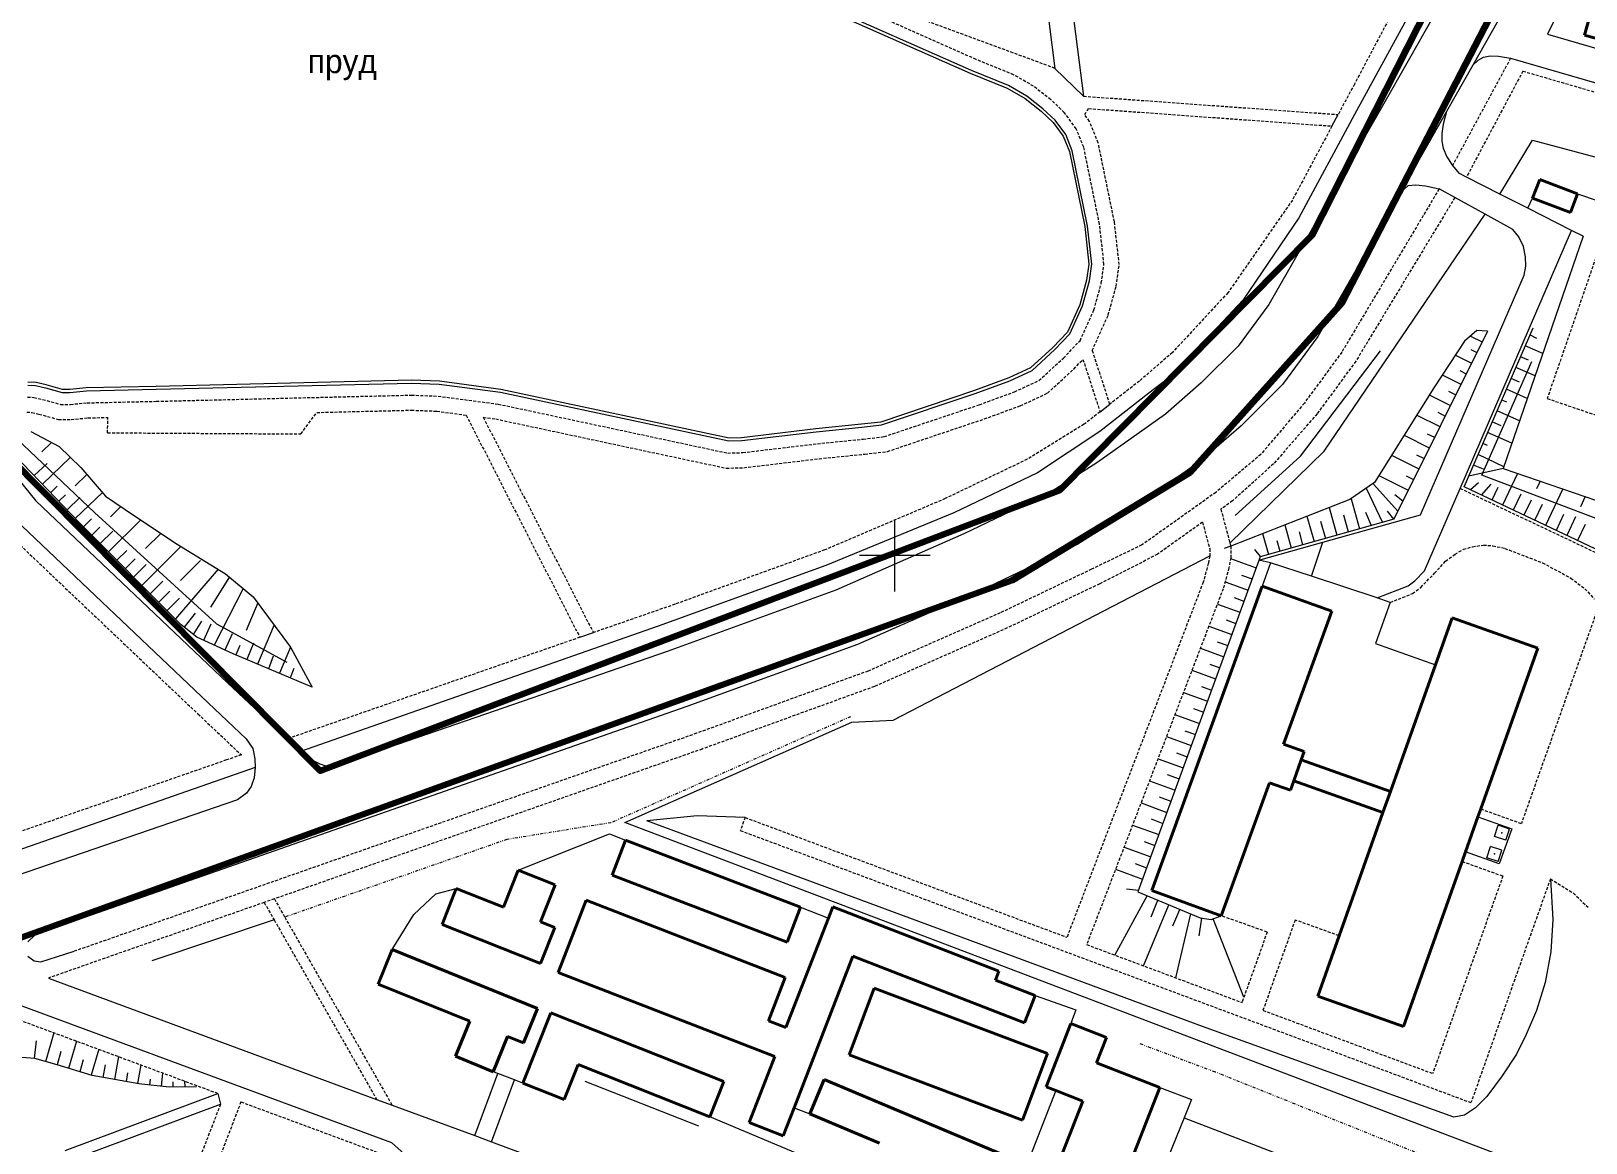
# Model space of a CAD drawing. Extents: x 1000 to 4000, y -5000 to -1000.
# Drawn here: x 2054 to 2316.8, y -3699.3 to -3511.3 of the extents above; entities that cross this region are included whole.
import ezdxf
from ezdxf.enums import TextEntityAlignment as Align

# ---------------------------------------------------------------- set-up
doc = ezdxf.new("R2010")
doc.units = 0
doc.header["$MEASUREMENT"] = 0
doc.linetypes.add('DASHED', pattern=[0.75, 0.5, -0.25])
doc.linetypes.add('DIVIDE', pattern=[1.25, 0.5, -0.25, 0, -0.25, 0, -0.25])
for name, color, linetype in [('1', 7, 'CONTINUOUS'), ('11', 7, 'CONTINUOUS'), ('24', 7, 'CONTINUOUS'), ('30', 7, 'CONTINUOUS'), ('32', 7, 'CONTINUOUS'), ('34', 7, 'CONTINUOUS'), ('37', 7, 'CONTINUOUS'), ('40', 7, 'CONTINUOUS'), ('6', 7, 'CONTINUOUS'), ('7', 7, 'CONTINUOUS'), ('границы команд_1', 10, 'CONTINUOUS')]:
    doc.layers.add(name, color=color, linetype=linetype)
doc.styles.get("Standard").update_dxf_attribs({"font": 'txt', "height": 0.2})

msp = doc.modelspace()

# ---------------------------------------------------------------- linework, layer by layer
at = {"layer": '1', "color": 253, "linetype": 'Continuous', "lineweight": 0}
for p, q in [((2200, -3606.06), (2200, -3594.02)), ((2205.96, -3600), (2194.04, -3600))]:
    msp.add_line(p, q, dxfattribs=at)
at = {"layer": '11', "color": 253, "linetype": 'Continuous', "lineweight": 0}
for p, q in [((2302.28, -3538.9), (2307.8, -3529.78)), ((2307.8, -3529.78), (2350.06, -3541.11)), ((2272.58, -3582.37), (2299.78, -3542.31)), ((2256.64, -3597.9), (2272.58, -3582.37)), ((2199.73, -3627.84), (2253.22, -3600.05)), ((2154.41, -3645.11), (2192.72, -3628.15)), ((2192.72, -3628.15), (2199.73, -3627.84)), ((2318.65, -3707.59), (2154.41, -3645.11)), ((2136.36, -3653.22), (2151.8, -3647.03)), ((2151.8, -3647.03), (2154.51, -3648.1)), ((2118.71, -3660.67), (2122.44, -3657.21)), ((2122.44, -3657.21), (2125.91, -3656.28)), ((2184.09, -3659.46), (2188.8, -3661.33)), ((2115.09, -3666.62), (2118.71, -3660.67)), ((2223.71, -3674.37), (2230.59, -3676.82)), ((2230.59, -3676.82), (2229.76, -3679.12)), ((2132.91, -3687.55), (2132.16, -3687.26)), ((2135.72, -3688.66), (2132.91, -3687.55)), ((2137.17, -3689.23), (2135.72, -3688.66)), ((2244.8, -3689.93), (2250.14, -3691.98)), ((2250.14, -3691.98), (2248.89, -3695.05)), ((2194.72, -3705.79), (2168.75, -3694.87)), ((2248.89, -3695.05), (2240.07, -3716.84))]:
    msp.add_line(p, q, dxfattribs=at)
msp.add_point((2253.21, -3600.13), dxfattribs=at)
at = {"layer": '24', "color": 253, "linetype": 'Continuous', "lineweight": 0}
for p, q in [((2216.1, -3433.05), (2227.08, -3517.64)), ((2226.99, -3484.44), (2231.91, -3522.35)), ((2322.71, -3486.38), (2310.31, -3511.87)), ((2290.9, -3501.3), (2277.69, -3525.47)), ((2294.25, -3503.14), (2283.72, -3521.72)), ((2302.94, -3507.84), (2297.71, -3517.08)), ((2310.31, -3511.87), (2358.2, -3525.78)), ((2299.48, -3515.75), (2300.6, -3515.53)), ((2300.6, -3515.53), (2302.04, -3515.56)), ((2302.04, -3515.56), (2304.06, -3515.94)), ((2227.08, -3517.64), (2231.91, -3522.35)), ((2297.71, -3517.08), (2293.25, -3524.96)), ((2297.71, -3517.08), (2298.57, -3516.28)), ((2298.57, -3516.28), (2299.48, -3515.75)), ((2304.06, -3515.94), (2356.64, -3531.21)), ((2283.72, -3521.72), (2263.2, -3557.57)), ((2277.69, -3525.47), (2268.28, -3542.92)), ((2273.89, -3527.4), (2274.93, -3525.45)), ((2293.25, -3524.96), (2292.31, -3526.61)), ((2293.25, -3524.96), (2292.68, -3527.09)), ((2292.31, -3526.61), (2285.39, -3538.71)), ((2292.68, -3527.09), (2292.47, -3528.65)), ((2292.47, -3528.65), (2292.47, -3529.96)), ((2292.47, -3529.96), (2292.68, -3531.14)), ((2292.68, -3531.14), (2293.3, -3532.62)), ((2293.3, -3532.62), (2294.13, -3533.9)), ((2294.13, -3533.9), (2294.26, -3534.07)), ((2294.26, -3534.07), (2295.34, -3535.38)), ((2296.62, -3536.03), (2295.34, -3535.38)), ((2302.28, -3538.9), (2296.62, -3536.03)), ((2285.39, -3538.71), (2271.5, -3562.97)), ((2285.39, -3538.71), (2286.79, -3537.43)), ((2286.79, -3537.43), (2288.07, -3537.32)), ((2288.07, -3537.32), (2289.7, -3537.53)), ((2289.7, -3537.53), (2291.99, -3538.03)), ((2294.65, -3539.49), (2291.99, -3538.03)), ((2306.96, -3541.27), (2302.28, -3538.9)), ((2315.4, -3538.86), (2340.53, -3547.51)), ((2299.78, -3542.31), (2294.65, -3539.49)), ((2306.96, -3541.27), (2307.8, -3539.61)), ((2314.38, -3545.04), (2306.96, -3541.27)), ((2016.85, -3543.97), (2054.84, -3590.74)), ((2268.28, -3542.92), (2258.87, -3556.78)), ((2304.46, -3544.88), (2299.78, -3542.31)), ((2295.55, -3588.65), (2314.38, -3545.04)), ((2316.34, -3546.03), (2302.82, -3585.27)), ((2305.44, -3546.12), (2304.46, -3544.88)), ((2306.27, -3547.77), (2305.44, -3546.12)), ((2316.34, -3546.03), (2314.38, -3545.04)), ((2306.58, -3549.53), (2306.27, -3547.77)), ((2306.63, -3551.08), (2306.58, -3549.53)), ((2306.37, -3552.63), (2306.63, -3551.08)), ((2288.84, -3593.11), (2306.37, -3552.63)), ((2258.87, -3556.78), (2247.01, -3569.48)), ((2263.2, -3557.57), (2258.02, -3564.61)), ((2258.02, -3564.61), (2251.81, -3570.81)), ((2271.5, -3562.97), (2265.54, -3571.07)), ((2247.01, -3569.48), (2242.94, -3572.54)), ((2242.94, -3572.54), (2234.68, -3579.05)), ((2251.81, -3570.81), (2245.74, -3576.09)), ((2265.54, -3571.07), (2258.55, -3578.05)), ((2234.69, -3575.71), (2236.32, -3574.44)), ((2245.74, -3576.09), (2234.14, -3584.35)), ((2258.55, -3578.05), (2251.86, -3583.86)), ((2234.68, -3579.05), (2224.11, -3586.02)), ((2251.86, -3583.86), (2239.65, -3592.56)), ((2224.11, -3586.02), (2209.99, -3592.77)), ((2234.14, -3584.35), (2226.13, -3589.42)), ((2302.82, -3585.27), (2323.9, -3592.53)), ((2289.54, -3602.58), (2295.55, -3588.65)), ((2054.84, -3590.74), (2087.24, -3621.5)), ((2226.13, -3589.42), (2211.7, -3596.32)), ((2051.38, -3593.94), (2084, -3624.92)), ((2209.99, -3592.77), (2188.34, -3601.67)), ((2239.65, -3592.56), (2230.92, -3598.08)), ((2272.32, -3597.75), (2288.84, -3593.11)), ((2211.7, -3596.32), (2190.02, -3605.86)), ((2230.92, -3598.08), (2215.82, -3605.3)), ((2261.55, -3600.78), (2272.32, -3597.75)), ((2270.41, -3603.5), (2272.32, -3597.75)), ((2188.34, -3601.67), (2160.04, -3611.95)), ((2263.49, -3601.21), (2261.55, -3600.78)), ((2263.49, -3601.21), (2262.09, -3605.17)), ((2270.41, -3603.5), (2263.49, -3601.21)), ((2281.52, -3607.18), (2270.41, -3603.5)), ((2286.77, -3605.11), (2287.89, -3604.26)), ((2287.89, -3604.26), (2289.54, -3602.58)), ((2190.02, -3605.86), (2161.56, -3616.2)), ((2215.82, -3605.3), (2193.7, -3615.04)), ((2281.52, -3607.18), (2286.77, -3605.11)), ((2283.74, -3607.92), (2281.52, -3607.18)), ((2283.74, -3607.92), (2281.27, -3614.86)), ((2160.04, -3611.95), (2099.57, -3633.14)), ((2146.79, -3613.83), (2149.07, -3613.03)), ((2193.7, -3615.04), (2164.88, -3625.51)), ((2281.27, -3614.86), (2291.39, -3618.46)), ((2161.56, -3616.2), (2104.73, -3635.82)), ((2087.24, -3621.5), (2097.32, -3631.01)), ((2164.88, -3625.51), (2055.37, -3663.88)), ((2084, -3624.92), (2090.42, -3630.97)), ((2090.42, -3630.97), (2091.5, -3632.64)), ((2097.32, -3631.01), (2099.57, -3633.14)), ((2091.5, -3632.64), (2091.85, -3634.35)), ((2099.57, -3633.14), (2100.5, -3634.01)), ((2091.91, -3635.82), (2050.35, -3650.38)), ((2091.91, -3635.82), (2091.76, -3637.58)), ((2091.85, -3634.35), (2091.91, -3635.82)), ((2100.5, -3634.01), (2102.82, -3635.22)), ((2102.82, -3635.22), (2104.73, -3635.82)), ((2091.24, -3639.06), (2090.43, -3640.19)), ((2091.76, -3637.58), (2091.24, -3639.06)), ((2088.92, -3641.28), (2051.53, -3654.18)), ((2090.43, -3640.19), (2088.92, -3641.28)), ((2054.74, -3664.14), (2053.47, -3665.33)), ((2055.37, -3663.88), (2054.74, -3664.14)), ((2053.51, -3667.74), (2054.57, -3668.52)), ((2055.72, -3668.68), (2061.35, -3666.91)), ((2054.57, -3668.52), (2055.72, -3668.68)), ((2041.51, -3672.1), (2114.93, -3699.26)), ((2056.99, -3671.43), (2112.44, -3691.94)), ((2129.02, -3698.07), (2132.91, -3687.55)), ((2131.85, -3699.12), (2135.72, -3688.66)), ((2059.78, -3700.57), (2085.61, -3690.93)), ((2085.61, -3690.93), (2086.05, -3692.77)), ((2227.24, -3690.47), (2222.33, -3702.99)), ((2060.4, -3702.35), (2086.05, -3692.77)), ((2112.44, -3691.94), (2115.05, -3692.91)), ((2115.05, -3692.91), (2129.02, -3698.07)), ((2182.98, -3693.35), (2185.63, -3694.38)), ((2248.89, -3695.05), (2279.04, -3706.64)), ((2114.93, -3699.26), (2117.16, -3701.21)), ((2129.02, -3698.07), (2131.85, -3699.12)), ((2131.85, -3699.12), (2152, -3706.58))]:
    msp.add_line(p, q, dxfattribs=at)
at = {"layer": '24', "color": 253, "linetype": 'DASHED', "lineweight": 0}
for p, q in [((2288.69, -3499.52), (2277.69, -3520.3)), ((2213.75, -3516.14), (2183.59, -3502.77)), ((2227.08, -3517.64), (2204.22, -3509.22)), ((2220.09, -3518.72), (2213.75, -3516.14)), ((2304.06, -3515.94), (2294.26, -3534.07)), ((2306.15, -3518.11), (2296.62, -3536.03)), ((2306.15, -3518.11), (2356.22, -3532.65)), ((2223.45, -3520.66), (2220.09, -3518.72)), ((2226.37, -3522.94), (2223.45, -3520.66)), ((2277.69, -3520.3), (2274.93, -3525.45)), ((2228.65, -3525.09), (2226.37, -3522.94)), ((2231.91, -3522.35), (2274.93, -3525.45)), ((2230.67, -3527.85), (2228.65, -3525.09)), ((2232.1, -3525.47), (2232.75, -3524.43)), ((2232.92, -3526.6), (2232.1, -3525.47)), ((2232.75, -3524.43), (2273.89, -3527.4)), ((2231.94, -3530.98), (2230.67, -3527.85)), ((2234.39, -3530.24), (2232.92, -3526.6)), ((2273.89, -3527.4), (2267.2, -3539.9)), ((2234.6, -3543.99), (2231.94, -3530.98)), ((2237.12, -3543.6), (2234.39, -3530.24)), ((2291.99, -3538.03), (2275.55, -3565.61)), ((2267.2, -3539.9), (2256.32, -3555.56)), ((2294.65, -3539.49), (2277.92, -3567.15)), ((2235.36, -3550.79), (2234.6, -3543.99)), ((2237.93, -3550.83), (2237.12, -3543.6)), ((2318.69, -3549), (2310.27, -3573.45)), ((2234.91, -3553.97), (2235.36, -3550.79)), ((2237.41, -3554.49), (2237.93, -3550.83)), ((2233.66, -3558.48), (2234.91, -3553.97)), ((2236.07, -3559.35), (2237.41, -3554.49)), ((2256.32, -3555.56), (2246.92, -3565.67)), ((2231.31, -3563.68), (2233.66, -3558.48)), ((2233.36, -3565.34), (2236.07, -3559.35)), ((2228.49, -3566.64), (2231.31, -3563.68)), ((2233.36, -3565.34), (2236.32, -3574.44)), ((2224.37, -3570.41), (2228.49, -3566.64)), ((2230.27, -3568.47), (2231.81, -3566.85)), ((2231.81, -3566.85), (2234.69, -3575.71)), ((2246.92, -3565.67), (2241.35, -3570.51)), ((2275.55, -3565.61), (2269.22, -3574.23)), ((2277.92, -3567.15), (2271.36, -3576.07)), ((2220.25, -3572.32), (2224.37, -3570.41)), ((2225.8, -3572.56), (2230.27, -3568.47)), ((2241.35, -3570.51), (2236.32, -3574.44)), ((2053.43, -3573.22), (2054.53, -3573.27)), ((2054.53, -3573.27), (2056, -3573.61)), ((2075.22, -3573.93), (2118.33, -3572.88)), ((2118.33, -3572.88), (2122.83, -3573.06)), ((2122.83, -3573.06), (2133, -3574.4)), ((2214.29, -3574.51), (2220.25, -3572.32)), ((2221.22, -3574.68), (2225.8, -3572.56)), ((2053.33, -3575.76), (2054.17, -3575.8)), ((2054.17, -3575.8), (2055.37, -3576.08)), ((2056, -3573.61), (2059.02, -3574.45)), ((2059.02, -3574.45), (2060.69, -3574.45)), ((2060.69, -3574.45), (2063.51, -3574.19)), ((2063.51, -3574.19), (2075.22, -3573.93)), ((2099.65, -3579.45), (2102.32, -3575.82)), ((2102.32, -3575.82), (2118.31, -3575.43)), ((2118.31, -3575.43), (2122.61, -3575.6)), ((2122.61, -3575.6), (2127.57, -3576.26)), ((2133, -3574.4), (2171.77, -3582.68)), ((2198.21, -3579.9), (2214.29, -3574.51)), ((2215.13, -3576.91), (2221.22, -3574.68)), ((2234.69, -3575.71), (2231.99, -3577.81)), ((2269.22, -3574.23), (2261.86, -3582.9)), ((2310.27, -3573.45), (2319.96, -3576.78)), ((2055.37, -3576.08), (2058.67, -3577)), ((2058.67, -3577), (2060.81, -3577)), ((2060.81, -3577), (2063.66, -3576.74)), ((2063.66, -3576.74), (2067, -3576.66)), ((2066.98, -3579.25), (2067, -3576.66)), ((2127.57, -3576.26), (2146.79, -3613.83)), ((2130.46, -3576.64), (2149.07, -3613.03)), ((2130.46, -3576.64), (2132.57, -3576.92)), ((2132.57, -3576.92), (2171.54, -3585.24)), ((2198.77, -3582.41), (2215.13, -3576.91)), ((2231.99, -3577.81), (2222.4, -3583.74)), ((2271.36, -3576.07), (2264, -3584.52)), ((2066.98, -3579.25), (2099.65, -3579.45)), ((2174.32, -3582.6), (2186.93, -3581.1)), ((2186.93, -3581.1), (2194.67, -3580.32)), ((2194.67, -3580.32), (2198.21, -3579.9)), ((2171.77, -3582.68), (2174.32, -3582.6)), ((2174.51, -3585.15), (2187.2, -3583.64)), ((2187.2, -3583.64), (2194.94, -3582.86)), ((2194.94, -3582.86), (2198.77, -3582.41)), ((2222.4, -3583.74), (2208.52, -3590.38)), ((2261.86, -3582.9), (2254.27, -3589.32)), ((2171.54, -3585.24), (2174.51, -3585.15)), ((2264, -3584.52), (2257.09, -3590.76)), ((2295.55, -3588.65), (2325.06, -3602.62)), ((2208.52, -3590.38), (2188.17, -3599.05)), ((2254.27, -3589.32), (2241.77, -3598.22)), ((2257.09, -3590.76), (2255.11, -3592.17)), ((2252.01, -3594.37), (2244.41, -3599.79)), ((2252.01, -3594.37), (2253.22, -3598.87)), ((2255.11, -3592.17), (2256.64, -3597.9)), ((2049.5, -3595.68), (2082.24, -3626.78)), ((2188.17, -3599.05), (2162.87, -3608.24)), ((2241.77, -3598.22), (2233.26, -3602.32)), ((2253.22, -3598.87), (2253.22, -3600.05)), ((2256.64, -3597.9), (2256.78, -3598.41)), ((2256.78, -3598.41), (2256.78, -3600.37)), ((2256.78, -3598.41), (2256.78, -3598.41)), ((2294.68, -3599.77), (2296.1, -3598.95)), ((2296.1, -3598.95), (2297.63, -3598.51)), ((2297.63, -3598.51), (2299.49, -3598.24)), ((2299.49, -3598.24), (2301.07, -3598.35)), ((2301.07, -3598.35), (2303.09, -3598.79)), ((2303.09, -3598.79), (2309.46, -3601.24)), ((2244.41, -3599.79), (2234.63, -3604.79)), ((2252.99, -3601.33), (2252.13, -3604.51)), ((2253.22, -3600.05), (2252.99, -3601.33)), ((2256.47, -3602.11), (2255.51, -3605.61)), ((2256.78, -3600.37), (2256.47, -3602.11)), ((2291.23, -3602.99), (2293.09, -3600.97)), ((2293.09, -3600.97), (2294.68, -3599.77)), ((2309.46, -3601.24), (2314.27, -3603.81)), ((2233.26, -3602.32), (2217.84, -3609.69)), ((2234.63, -3604.79), (2219.02, -3612.25)), ((2252.13, -3604.51), (2229.1, -3664.54)), ((2288.88, -3605.39), (2291.23, -3602.99)), ((2314.27, -3603.81), (2316.62, -3605.61)), ((2255.51, -3605.61), (2232.43, -3665.78)), ((2283.74, -3607.92), (2287.52, -3606.43)), ((2287.52, -3606.43), (2288.88, -3605.39)), ((2316.62, -3605.61), (2318.21, -3607.36)), ((2162.87, -3608.24), (2149.07, -3613.03)), ((2217.84, -3609.69), (2195.5, -3619.53)), ((2318.56, -3609.63), (2305.91, -3645.3)), ((2219.02, -3612.25), (2196.55, -3622.15)), ((2146.79, -3613.83), (2097.32, -3631.01)), ((2195.5, -3619.53), (2166.51, -3630.06)), ((2196.55, -3622.15), (2167.45, -3632.72)), ((2082.24, -3626.78), (2089.58, -3633.7)), ((2166.51, -3630.06), (2061.35, -3666.91)), ((2089.58, -3633.7), (2087.06, -3634.57)), ((2167.45, -3632.72), (2095.16, -3658.05)), ((2087.06, -3634.57), (2047.62, -3648.28)), ((2174.72, -3644.29), (2173.9, -3646.5)), ((2174.72, -3644.29), (2229.1, -3664.54)), ((2299.02, -3642.85), (2305.91, -3645.3)), ((2173.9, -3646.5), (2297.38, -3692.5)), ((2295.87, -3651.73), (2302.76, -3654.18)), ((2302.76, -3654.18), (2290.91, -3687.57)), ((2310.8, -3654.68), (2297.38, -3692.5)), ((2310.8, -3654.68), (2314.68, -3657.09)), ((2314.68, -3657.09), (2317.16, -3659.46)), ((2093.44, -3658.65), (2056.99, -3671.43)), ((2095.16, -3658.05), (2093.44, -3658.65)), ((2093.44, -3658.65), (2095.13, -3661.61)), ((2095.16, -3658.05), (2096.92, -3661.14)), ((2095.13, -3661.61), (2112.44, -3691.94)), ((2096.92, -3661.14), (2115.05, -3692.91)), ((2262.93, -3663.66), (2255.17, -3660.9)), ((2267.66, -3661.63), (2262.23, -3676.89)), ((2275.09, -3664.28), (2267.66, -3661.63)), ((2262.93, -3663.66), (2258.69, -3675.57)), ((2232.43, -3665.78), (2258.69, -3675.57)), ((2049.22, -3677.46), (2085.61, -3690.93)), ((2262.23, -3676.89), (2290.91, -3687.57)), ((2086.05, -3692.77), (2062.07, -3755)), ((2089.52, -3692.37), (2064.97, -3756.1)), ((2089.52, -3692.37), (2118.05, -3702.93))]:
    msp.add_line(p, q, dxfattribs=at)
at = {"layer": '30', "color": 253, "linetype": 'Continuous', "lineweight": 0}
for p, q in [((2182.59, -3505.1), (2212.76, -3518.47)), ((2212.76, -3518.47), (2218.98, -3520.99)), ((2218.98, -3520.99), (2222.03, -3522.75)), ((2222.03, -3522.75), (2224.72, -3524.86)), ((2224.72, -3524.86), (2226.75, -3526.77)), ((2226.75, -3526.77), (2228.45, -3529.08)), ((2228.45, -3529.08), (2229.51, -3531.71)), ((2229.51, -3531.71), (2232.1, -3544.39)), ((2232.1, -3544.39), (2232.81, -3550.76)), ((2232.81, -3550.76), (2232.43, -3553.46)), ((2232.43, -3553.46), (2231.28, -3557.61)), ((2231.28, -3557.61), (2229.18, -3562.25)), ((2229.18, -3562.25), (2226.72, -3564.84)), ((2226.72, -3564.84), (2222.95, -3568.28)), ((2054.88, -3570.76), (2053.52, -3570.69)), ((2056.62, -3571.16), (2054.88, -3570.76)), ((2118.35, -3570.36), (2075.16, -3571.4)), ((2123.04, -3570.54), (2118.35, -3570.36)), ((2133.43, -3571.91), (2123.04, -3570.54)), ((2219.28, -3569.99), (2213.45, -3572.12)), ((2222.95, -3568.28), (2219.28, -3569.99)), ((2059.36, -3571.92), (2056.62, -3571.16)), ((2060.57, -3571.92), (2059.36, -3571.92)), ((2063.36, -3571.66), (2060.57, -3571.92)), ((2075.16, -3571.4), (2063.36, -3571.66)), ((2172, -3580.14), (2133.43, -3571.91)), ((2213.45, -3572.12), (2197.66, -3577.43)), ((2186.65, -3578.59), (2174.13, -3580.08)), ((2194.39, -3577.81), (2186.65, -3578.59)), ((2197.66, -3577.43), (2194.39, -3577.81)), ((2174.13, -3580.08), (2172, -3580.14))]:
    msp.add_line(p, q, dxfattribs=at)
at = {"layer": '32', "color": 253, "linetype": 'Continuous', "lineweight": 0}
for p, q in [((2212.96, -3518.01), (2182.79, -3504.64)), ((2219.2, -3520.54), (2212.96, -3518.01)), ((2222.32, -3522.34), (2219.2, -3520.54)), ((2225.05, -3524.48), (2222.32, -3522.34)), ((2227.13, -3526.43), (2225.05, -3524.48)), ((2228.89, -3528.84), (2227.13, -3526.43)), ((2229.99, -3531.57), (2228.89, -3528.84)), ((2232.59, -3544.31), (2229.99, -3531.57)), ((2233.31, -3550.76), (2232.59, -3544.31)), ((2232.92, -3553.56), (2233.31, -3550.76)), ((2231.75, -3557.78), (2232.92, -3553.56)), ((2229.61, -3562.53), (2231.75, -3557.78)), ((2227.07, -3565.19), (2229.61, -3562.53)), ((2223.23, -3568.7), (2227.07, -3565.19)), ((2213.61, -3572.6), (2219.47, -3570.45)), ((2219.47, -3570.45), (2223.23, -3568.7)), ((2053.51, -3571.19), (2054.81, -3571.25)), ((2054.81, -3571.25), (2056.5, -3571.64)), ((2056.5, -3571.64), (2059.3, -3572.42)), ((2059.3, -3572.42), (2060.6, -3572.42)), ((2060.6, -3572.42), (2063.39, -3572.16)), ((2063.39, -3572.16), (2075.17, -3571.9)), ((2075.17, -3571.9), (2118.34, -3570.86)), ((2118.34, -3570.86), (2123, -3571.04)), ((2123, -3571.04), (2133.35, -3572.4)), ((2133.35, -3572.4), (2171.96, -3580.64)), ((2197.76, -3577.92), (2213.61, -3572.6)), ((2186.7, -3579.09), (2194.45, -3578.31)), ((2194.45, -3578.31), (2197.76, -3577.92)), ((2171.96, -3580.64), (2174.17, -3580.58)), ((2174.17, -3580.58), (2186.7, -3579.09))]:
    msp.add_line(p, q, dxfattribs=at)
at = {"layer": '37', "color": 253, "linetype": 'Continuous', "lineweight": 0}
for p, q in [((2300.15, -3562.1), (2284.34, -3593.86)), ((2296.2, -3588.41), (2307.88, -3561.51)), ((2298.36, -3561.94), (2296.29, -3563.79)), ((2300.15, -3562.1), (2298.36, -3561.94)), ((2308.5, -3563.3), (2307.35, -3562.72)), ((2296.29, -3563.79), (2291.09, -3571.63)), ((2297.28, -3562.9), (2299.26, -3563.89)), ((2297.38, -3565.19), (2298.37, -3565.68)), ((2309.51, -3565.84), (2306.56, -3564.56)), ((2294.75, -3566.11), (2297.48, -3567.47)), ((2307.09, -3566.96), (2305.76, -3566.39)), ((2292.52, -3569.47), (2295.69, -3571.05)), ((2295.49, -3568.7), (2296.59, -3569.26)), ((2305.57, -3570.67), (2304.17, -3570.06)), ((2308.21, -3569.63), (2304.96, -3568.23)), ((2291.09, -3571.63), (2281.05, -3587.65)), ((2290.33, -3572.85), (2293.91, -3574.63)), ((2293.6, -3572.24), (2294.8, -3572.84)), ((2306.9, -3573.43), (2303.37, -3571.89)), ((2291.77, -3575.78), (2293.02, -3576.42)), ((2305.6, -3577.22), (2301.78, -3575.56)), ((2303.45, -3574.1), (2302.57, -3573.73)), ((2054.06, -3585.95), (2046.03, -3577.64)), ((2288.2, -3576.25), (2292.13, -3578.21)), ((2302.47, -3578.1), (2300.98, -3577.4)), ((2054, -3579.01), (2058.8, -3581.59)), ((2057.5, -3580.89), (2055.88, -3582.46)), ((2286.06, -3579.66), (2290.34, -3581.79)), ((2289.99, -3579.41), (2291.24, -3580)), ((2300.15, -3581.39), (2299.39, -3581.07)), ((2304.29, -3581.01), (2300.18, -3579.23)), ((2060.68, -3583.42), (2055.97, -3587.94)), ((2058.8, -3581.59), (2062.45, -3585.14)), ((2283.93, -3583.06), (2288.56, -3585.37)), ((2288.16, -3582.98), (2289.45, -3583.58)), ((2302.92, -3585), (2298.59, -3582.9)), ((2062.27, -3594.52), (2054.06, -3585.95)), ((2056.75, -3584.42), (2054.58, -3586.5)), ((2063.46, -3586.3), (2061.48, -3588.2)), ((2062.45, -3585.14), (2066.63, -3589.94)), ((2281.79, -3586.47), (2286.78, -3588.95)), ((2286.41, -3586.52), (2287.67, -3587.16)), ((2302.82, -3585.27), (2297, -3586.57)), ((2299.49, -3585.41), (2297.8, -3584.74)), ((2305.26, -3586.11), (2302.72, -3591.49)), ((2058.48, -3588.3), (2057.35, -3589.38)), ((2281.05, -3587.65), (2276.9, -3590.53)), ((2279.69, -3588.6), (2282.41, -3594.4)), ((2280.88, -3587.93), (2285, -3592.53)), ((2325.6, -3602.33), (2296.2, -3588.41)), ((2298.65, -3587.71), (2297.29, -3588.92)), ((2300.75, -3587.94), (2299.1, -3589.78)), ((2301.93, -3588.49), (2300.91, -3590.64)), ((2309.07, -3587.42), (2308.46, -3588.71)), ((2312.88, -3588.73), (2309.95, -3594.91)), ((2059.87, -3589.74), (2058.73, -3590.83)), ((2062.28, -3590.2), (2060.12, -3592.27)), ((2066.09, -3589.32), (2061.5, -3593.72)), ((2066.63, -3589.94), (2071.52, -3593.31)), ((2069.19, -3591.7), (2067.45, -3593.44)), ((2276.9, -3590.53), (2256.78, -3598.41)), ((2277.14, -3590.44), (2278.56, -3595.48)), ((2284.49, -3589.71), (2285.89, -3590.74)), ((2305.81, -3589.64), (2304.53, -3592.35)), ((2307.55, -3590.63), (2306.33, -3593.2)), ((2309.42, -3591.35), (2308.14, -3594.06)), ((2316.68, -3590.04), (2315.87, -3591.75)), ((2064.24, -3593.81), (2062.9, -3595.15)), ((2072.55, -3594), (2067.13, -3599.4)), ((2071.52, -3593.31), (2078.72, -3598.11)), ((2284.34, -3593.86), (2261.76, -3600.2)), ((2269.66, -3593.37), (2270.86, -3597.64)), ((2271.97, -3594.21), (2272.78, -3597.1)), ((2273.4, -3591.9), (2274.71, -3596.56)), ((2275.82, -3593.13), (2276.64, -3596.02)), ((2279.56, -3592.68), (2280.49, -3594.94)), ((2283.21, -3592.51), (2284.31, -3593.86)), ((2313.04, -3593.06), (2311.76, -3595.77)), ((2315.06, -3593.47), (2313.56, -3596.63)), ((2079.4, -3611.71), (2062.27, -3594.52)), ((2065.65, -3595.23), (2064.31, -3596.56)), ((2067.85, -3595.86), (2065.72, -3597.98)), ((2075.95, -3596.26), (2073.39, -3598.8)), ((2262.17, -3596.3), (2263.16, -3599.81)), ((2265.91, -3594.83), (2267.01, -3598.73)), ((2268.34, -3595.97), (2268.93, -3598.18)), ((2316.65, -3594.77), (2315.37, -3597.48)), ((2070.21, -3599.16), (2068.55, -3600.81)), ((2079.37, -3598.5), (2072.78, -3605.06)), ((2078.72, -3598.11), (2086.88, -3603.07)), ((2256.78, -3598.41), (2255.68, -3598.83)), ((2260.78, -3599), (2261.74, -3600.14)), ((2264.56, -3597.49), (2265.08, -3599.27)), ((2071.62, -3600.57), (2069.96, -3602.23)), ((2073.49, -3601.53), (2071.37, -3603.65)), ((2082.69, -3600.84), (2079.29, -3604.22)), ((2261.76, -3600.2), (2241.09, -3656.88)), ((2256.76, -3600.51), (2261.07, -3602.08)), ((2076.32, -3604.36), (2074.19, -3606.48)), ((2085.64, -3602.31), (2078.43, -3610.73)), ((2087.56, -3603.63), (2084.36, -3608.71)), ((2086.88, -3603.07), (2091.59, -3606.97)), ((2255.84, -3604.43), (2259.7, -3605.84)), ((2258.59, -3603.35), (2260.39, -3603.96)), ((2077.47, -3606.03), (2075.61, -3607.9)), ((2079.14, -3607.2), (2077.02, -3609.31)), ((2089.87, -3605.55), (2084.99, -3615.16)), ((2091.59, -3606.97), (2097.91, -3615.5)), ((2257.37, -3607.12), (2259.02, -3607.72)), ((2081.77, -3609.76), (2079.89, -3612.09)), ((2092.35, -3608), (2090.38, -3612.68)), ((2254.52, -3608.21), (2258.33, -3609.6)), ((2082.04, -3613.83), (2079.4, -3611.71)), ((2082.85, -3611.11), (2081.44, -3613.35)), ((2084.4, -3611.6), (2083.17, -3614.34)), ((2095.12, -3611.74), (2092.32, -3618.35)), ((2253.09, -3611.94), (2256.96, -3613.35)), ((2255.99, -3610.9), (2257.65, -3611.47)), ((2088.2, -3616.61), (2082.04, -3613.83)), ((2088.05, -3613.25), (2086.81, -3615.98)), ((2089.3, -3615.22), (2088.64, -3616.8)), ((2091.65, -3614.81), (2090.48, -3617.57)), ((2254.5, -3614.61), (2256.28, -3615.23)), ((2101.53, -3622.24), (2088.2, -3616.61)), ((2094.97, -3617.03), (2094.17, -3619.13)), ((2097.88, -3615.47), (2096.01, -3619.91)), ((2097.91, -3615.5), (2101.53, -3622.24)), ((2251.65, -3615.68), (2255.59, -3617.11)), ((2098.46, -3619.1), (2097.85, -3620.69)), ((2250.22, -3619.41), (2254.22, -3620.87)), ((2253.26, -3618.36), (2254.91, -3618.99)), ((2248.79, -3623.15), (2252.85, -3624.63)), ((2251.84, -3622.17), (2253.54, -3622.75)), ((2250.46, -3625.88), (2252.17, -3626.51)), ((2247.36, -3626.88), (2251.48, -3628.39)), ((2245.92, -3630.62), (2250.11, -3632.14)), ((2249.01, -3629.66), (2250.8, -3630.26)), ((2247.59, -3633.36), (2249.43, -3634.02)), ((2244.49, -3634.35), (2248.74, -3635.9)), ((2243.06, -3638.09), (2247.37, -3639.66)), ((2246.01, -3637.04), (2248.05, -3637.78)), ((2244.66, -3640.79), (2246.68, -3641.54)), ((2166.59, -3644.03), (2158.13, -3644.83)), ((2174.72, -3644.29), (2166.59, -3644.03)), ((2241.62, -3641.82), (2246, -3643.42)), ((2252.02, -3679.65), (2158.13, -3644.83)), ((2240.19, -3645.56), (2244.63, -3647.18)), ((2243.31, -3644.53), (2245.31, -3645.3)), ((2238.76, -3649.29), (2243.26, -3650.93)), ((2242.13, -3648.37), (2243.94, -3649.05)), ((2240.64, -3652.08), (2242.57, -3652.81)), ((2237.33, -3653.03), (2241.89, -3654.69)), ((2310.8, -3654.68), (2311.22, -3661.51)), ((2239.16, -3656.36), (2241.2, -3656.57)), ((2241.09, -3656.88), (2251.59, -3661.26)), ((2237.18, -3667.55), (2242.63, -3657.52)), ((2242.02, -3669.36), (2246.32, -3659.06)), ((2243.32, -3661.06), (2244.47, -3658.29)), ((2247.01, -3662.6), (2248.16, -3659.83)), ((2095.13, -3661.61), (2074.44, -3668.54)), ((2247.51, -3671.4), (2250.01, -3660.6)), ((2251.43, -3664.27), (2251.88, -3661.31)), ((2251.59, -3661.26), (2253.49, -3661.55)), ((2253.49, -3661.55), (2255.17, -3660.9)), ((2259.01, -3674.69), (2253.83, -3661.42)), ((2311.22, -3661.51), (2310.86, -3667.01)), ((2310.86, -3667.01), (2309.93, -3672.16)), ((2309.93, -3672.16), (2308.43, -3676.94)), ((2308.43, -3676.94), (2306.71, -3680.95)), ((2057.9, -3680.67), (2056.51, -3685.58)), ((2294.48, -3694.95), (2252.02, -3679.65)), ((2306.71, -3680.95), (2305.07, -3684.3)), ((2054.88, -3682.06), (2054.59, -3685.05)), ((2061.74, -3682.09), (2060.36, -3686.7)), ((2065.5, -3683.48), (2064.19, -3687.85)), ((2054.68, -3685.06), (2052.47, -3684.84)), ((2058.45, -3686.12), (2054.68, -3685.06)), ((2059.05, -3683.87), (2058.44, -3686.12)), ((2064.36, -3687.9), (2058.45, -3686.12)), ((2062.87, -3685.24), (2062.27, -3687.27)), ((2066.55, -3686.11), (2066.15, -3688.22)), ((2068.81, -3684.71), (2068.12, -3688.58)), ((2072.62, -3686.12), (2072.05, -3689.28)), ((2305.07, -3684.3), (2302.64, -3687.95)), ((2072.26, -3689.32), (2064.36, -3687.9)), ((2070.35, -3687.45), (2070.09, -3688.93)), ((2074.17, -3688.5), (2074.04, -3689.52)), ((2076.28, -3687.47), (2076.03, -3689.74)), ((2078, -3689), (2078.02, -3689.88)), ((2080, -3688.85), (2080.02, -3689.85)), ((2302.64, -3687.95), (2300.06, -3691.45)), ((2077.39, -3689.89), (2072.26, -3689.32)), ((2082.02, -3689.82), (2077.39, -3689.89)), ((2300.06, -3691.45), (2298.13, -3693.38)), ((2298.13, -3693.38), (2296.27, -3694.59)), ((2296.27, -3694.59), (2294.48, -3694.95))]:
    msp.add_line(p, q, dxfattribs=at)
at = {"layer": '37', "color": 253, "linetype": 'DIVIDE', "lineweight": 0}
for p, q in [((2192.51, -3627.26), (2152.04, -3645.18)), ((2152.04, -3645.18), (2134.47, -3648)), ((2134.47, -3648), (2096.92, -3661.14)), ((2254.18, -3687.33), (2241.32, -3682.51)), ((2316.14, -3712.2), (2254.18, -3687.33))]:
    msp.add_line(p, q, dxfattribs=at)
at = {"layer": '40', "color": 253, "linetype": 'Continuous', "lineweight": 0}
for p, q in [((2268.59, -3583.23), (2282.11, -3565.4)), ((2299.19, -3586.41), (2307.66, -3567.2)), ((2047.71, -3576.59), (2064.76, -3592.72)), ((2257.51, -3593.26), (2268.59, -3583.23)), ((2325.07, -3596.24), (2299.19, -3586.41)), ((2064.76, -3592.72), (2085.38, -3611.53)), ((2085.38, -3611.53), (2097.26, -3618.03)), ((2147.64, -3688.87), (2166.82, -3696.43))]:
    msp.add_line(p, q, dxfattribs=at)
at = {"layer": '6', "color": 253, "linetype": 'Continuous', "lineweight": 40}
for p, q in [((2318.26, -3505.92), (2316.54, -3512.01)), ((2316.54, -3512.01), (2374.27, -3528.28)), ((2309, -3536.45), (2307.8, -3539.61)), ((2315.4, -3538.86), (2309, -3536.45)), ((2314.21, -3542.02), (2315.4, -3538.86)), ((2307.8, -3539.61), (2314.21, -3542.02)), ((2262.09, -3605.17), (2243.42, -3656.64)), ((2273.84, -3609.43), (2262.09, -3605.17)), ((2265.68, -3631.92), (2273.84, -3609.43)), ((2291.39, -3618.46), (2294.2, -3610.53)), ((2294.2, -3610.53), (2308.68, -3615.68)), ((2308.68, -3615.68), (2299.02, -3642.85)), ((2283.76, -3639.89), (2291.39, -3618.46)), ((2269.18, -3633.16), (2265.68, -3631.92)), ((2268.69, -3634.53), (2269.18, -3633.16)), ((2267.43, -3638.08), (2268.69, -3634.53)), ((2283.76, -3639.89), (2268.69, -3634.53)), ((2255.17, -3660.9), (2263.32, -3638.43)), ((2266.86, -3639.69), (2263.32, -3638.43)), ((2266.86, -3639.69), (2267.43, -3638.08)), ((2282.5, -3643.44), (2267.43, -3638.08)), ((2282.5, -3643.44), (2283.76, -3639.89)), ((2275.09, -3664.28), (2282.5, -3643.44)), ((2298.55, -3644.16), (2296.44, -3650.11)), ((2299.02, -3642.85), (2298.55, -3644.16)), ((2154.51, -3648.1), (2152.24, -3654.02)), ((2184.09, -3659.46), (2154.51, -3648.1)), ((2295.87, -3651.73), (2285.95, -3679.62)), ((2296.44, -3650.11), (2295.87, -3651.73)), ((2133.88, -3659.45), (2136.36, -3653.22)), ((2136.36, -3653.22), (2142.61, -3655.7)), ((2152.24, -3654.02), (2181.82, -3665.38)), ((2125.91, -3656.28), (2123.49, -3662.37)), ((2133.88, -3659.45), (2125.91, -3656.28)), ((2140.13, -3661.93), (2142.61, -3655.7)), ((2243.42, -3656.64), (2255.17, -3660.9)), ((2147.88, -3658.29), (2143.14, -3670.51)), ((2181.5, -3671.34), (2147.88, -3658.29)), ((2181.82, -3665.38), (2184.09, -3659.46)), ((2189.55, -3659.4), (2188.8, -3661.33)), ((2217.59, -3670.29), (2189.55, -3659.4)), ((2123.49, -3662.37), (2140.11, -3668.98)), ((2142.53, -3662.89), (2140.13, -3661.93)), ((2188.8, -3661.33), (2181.62, -3679.82)), ((2140.11, -3668.98), (2142.53, -3662.89)), ((2271.47, -3674.47), (2275.09, -3664.28)), ((2112.72, -3672.45), (2115.09, -3666.62)), ((2115.09, -3666.62), (2139.62, -3676.57)), ((2182.98, -3693.35), (2192.92, -3667.75)), ((2192.92, -3667.75), (2221.91, -3679.01)), ((2179.73, -3684.72), (2143.14, -3670.51)), ((2217.01, -3671.77), (2217.59, -3670.29)), ((2128.18, -3678.72), (2112.72, -3672.45)), ((2181.5, -3671.34), (2178.65, -3678.67)), ((2196.53, -3673.16), (2192.29, -3684.43)), ((2225.81, -3684.18), (2196.53, -3673.16)), ((2217.01, -3671.77), (2223.71, -3674.37)), ((2223.71, -3674.37), (2221.91, -3679.01)), ((2285.95, -3679.62), (2271.47, -3674.47)), ((2141.89, -3677.32), (2137.17, -3689.23)), ((2139.62, -3676.57), (2137.25, -3682.41)), ((2171.11, -3688.92), (2141.89, -3677.32)), ((2128.18, -3678.72), (2125.77, -3684.66)), ((2181.62, -3679.82), (2178.65, -3678.67)), ((2229.76, -3679.12), (2225.57, -3689.82)), ((2235.78, -3681.48), (2229.76, -3679.12)), ((2134.57, -3681.32), (2132.16, -3687.26)), ((2137.25, -3682.41), (2134.57, -3681.32)), ((2235.78, -3681.48), (2234.11, -3685.74)), ((2125.77, -3684.66), (2132.16, -3687.26)), ((2144.12, -3691.99), (2146.48, -3686.03)), ((2146.48, -3686.03), (2168.75, -3694.87)), ((2179.73, -3684.72), (2175.39, -3695.88)), ((2192.29, -3684.43), (2221.57, -3695.45)), ((2221.57, -3695.45), (2225.81, -3684.18)), ((2234.11, -3685.74), (2244.8, -3689.93)), ((2168.75, -3694.87), (2171.11, -3688.92)), ((2185.63, -3694.38), (2188.08, -3688.56)), ((2188.08, -3688.56), (2222.33, -3702.99)), ((2137.17, -3689.23), (2144.12, -3691.99)), ((2227.24, -3690.47), (2225.57, -3689.82)), ((2231.77, -3692.24), (2227.24, -3690.47)), ((2244.8, -3689.93), (2235.71, -3713.14)), ((2181.13, -3698.11), (2182.98, -3693.35)), ((2225.2, -3709.02), (2231.77, -3692.24)), ((2175.39, -3695.88), (2181.13, -3698.11)), ((2197.42, -3699.35), (2185.63, -3694.38))]:
    msp.add_line(p, q, dxfattribs=at)
at = {"layer": '7', "color": 253, "linetype": 'Continuous', "lineweight": 0}
for p, q in [((2298.55, -3644.16), (2304.27, -3646.19)), ((2301.36, -3647.51), (2301.99, -3645.61)), ((2303.89, -3646.24), (2301.99, -3645.61)), ((2304.27, -3646.19), (2302.16, -3652.15)), ((2303.26, -3648.14), (2303.89, -3646.24)), ((2300.07, -3651.09), (2300.7, -3649.2)), ((2302.6, -3649.83), (2300.7, -3649.2)), ((2303.26, -3648.14), (2301.36, -3647.51)), ((2302.16, -3652.15), (2296.44, -3650.11)), ((2301.96, -3651.72), (2300.07, -3651.09)), ((2301.96, -3651.72), (2302.6, -3649.83))]:
    msp.add_line(p, q, dxfattribs=at)
for p in [(2302.62, -3646.87), (2301.33, -3650.46)]:
    msp.add_point(p, dxfattribs=at)
at = {"layer": 'границы команд_1', "color": 6, "lineweight": 100}
msp.add_lwpolyline([(1779.52, -2741.6), (1764.65, -2758.68), (1607.57, -3162.76), (1788.76, -3230.7), (1840.59, -3253.43), (1853.77, -3268.69), (1927.89, -3424.51), (1955.3, -3442.51), (1951.82, -3475.86), (1971.65, -3484.91), (1987.02, -3517.09), (2008.92, -3527.81), (2043.23, -3576.27), (2102.89, -3636.41), (2227.87, -3588.95), (2270.53, -3545.85), (2492.53, -3108.59), (2488.23, -3086.64), (2463.45, -3062.28), (2129.87, -2904.6), (1779.52, -2741.6)], dxfattribs=at)
msp.add_lwpolyline([(2549.39, -3103.47), (2845.92, -3244.29), (2852.4, -3270.42), (2865.73, -3301.42), (2794.37, -3460.89), (2690.12, -3678.56), (2650.09, -3738.61), (2599.39, -3793.21), (2511.64, -3862.05), (2468.8, -3886.08), (2363.19, -3917.93), (2296.64, -3931.84), (2211.4, -3935.44), (2161.36, -3932.1), (1924.35, -3842.83), (1924.12, -3833.84), (1971.62, -3721.93), (2001.65, -3688.57), (2047.16, -3666.41), (2219.84, -3604.16), (2249.92, -3585.92), (2275.62, -3557.22), (2502.08, -3120), (2528.83, -3105.27)], close=True, dxfattribs=at)

# ---------------------------------------------------------------- texts
at = {"layer": '34', "color": 253, "linetype": 'Continuous', "lineweight": 0}
msp.add_text('пруд', height=4, dxfattribs=at).set_placement((2106.65, -3517.05), align=Align.MIDDLE)

doc.saveas('drawing.dxf')
